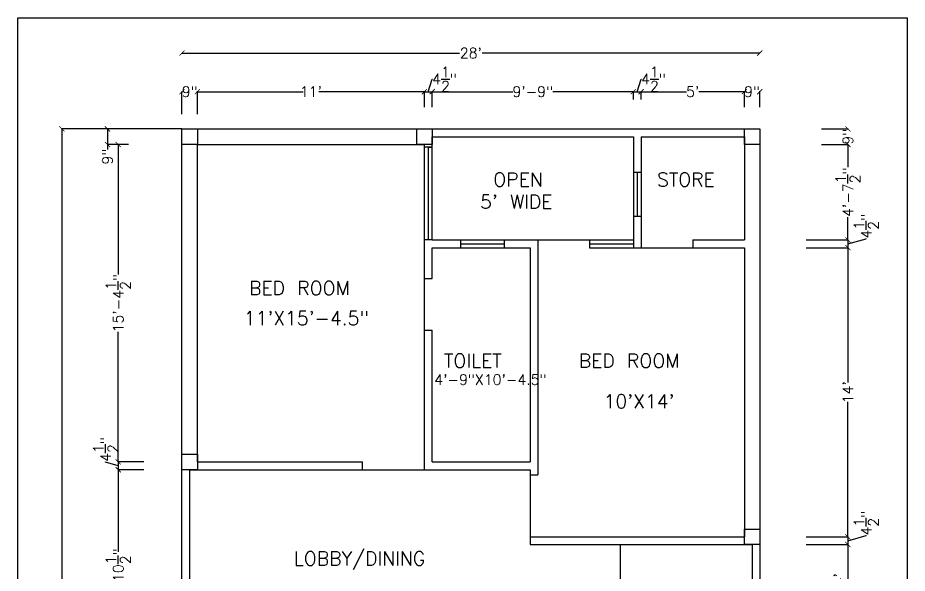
# Model space of a CAD drawing. Header units: inches. Extents: x 2588 to 3105, y -792 to -140.
# Drawn here: x 2588 to 3105, y -463 to -140 of the extents above; entities that cross this region are included whole.
import ezdxf

# ---------------------------------------------------------------- set-up
doc = ezdxf.new("R2010")
doc.units = ezdxf.units.IN
doc.header["$MEASUREMENT"] = 0
doc.styles.get("Standard").update_dxf_attribs({"font": 'txt.shx', "height": 6})
doc.dimstyles.get("Standard").update_dxf_attribs({"dimtxt": 6, "dimasz": 3, "dimexe": 0.18, "dimexo": 0.0625, "dimgap": 0.09, "dimtad": 0, "dimdec": 4, "dimzin": 0, "dimdsep": 46, "dimlunit": 4, "dimtxsty": 'Standard', "dimblk": 'ARCHTICK', "dimcen": 0.09, "dimadec": 0, "dimazin": 0, "dimtfac": 1, "dimtdec": 4, "dimtofl": 0, "dimtmove": 0, "dimatfit": 3, "dimfxl": 1, "dimtolj": 1, "dimtzin": 0, "dimarcsym": 0})

# ---------------------------------------------------------------- blocks, each defined once
blk = doc.blocks.new('_ArchTick')
at = {"color": 0, "linetype": 'ByBlock', "const_width": 0.15}
blk.add_lwpolyline([(-0.5, -0.5), (0.5, 0.5)], dxfattribs=at)
blk = doc.blocks.new('*D1')
at = {"color": 0, "lineweight": -2, "transparency": 16777216}
for p, q in [((2683.22, -160.49), (2683.22, -160.37)), ((2683.22, -160.55), (2844.63, -160.55)), ((3019.22, -160.55), (2857.81, -160.55)), ((3019.22, -160.49), (3019.22, -160.37))]:
    blk.add_line(p, q, dxfattribs=at)
at = {"layer": 'Defpoints', "color": 0, "transparency": 16777216}
for p in [(2683.22, -160.55), (3019.22, -160.55), (3019.22, -160.55)]:
    blk.add_point(p, dxfattribs=at)
at = {"color": 0, "lineweight": -2, "transparency": 16777216, "xscale": 3, "yscale": 3, "zscale": 3, "rotation": 180}
blk.add_blockref('_ArchTick', (2683.22, -160.55), dxfattribs=at)
at = {"color": 0, "lineweight": -2, "transparency": 16777216, "xscale": 3, "yscale": 3, "zscale": 3}
blk.add_blockref('_ArchTick', (3019.22, -160.55), dxfattribs=at)
at = {"color": 0, "transparency": 16777216, "insert": (2851.22, -160.55), "char_height": 6, "attachment_point": 5}
blk.add_mtext("\\A1;28'", dxfattribs=at)
blk = doc.blocks.new('*D2')
at = {"color": 0, "lineweight": -2, "transparency": 16777216}
for p, q in [((2683.22, -196.11), (2683.22, -182.81)), ((2683.22, -182.99), (2683.63, -182.99)), ((2692.22, -182.99), (2691.81, -182.99)), ((2692.22, -196.11), (2692.22, -182.81))]:
    blk.add_line(p, q, dxfattribs=at)
at = {"layer": 'Defpoints', "color": 0, "transparency": 16777216}
for p in [(2692.22, -182.99), (2683.22, -196.18), (2692.22, -196.18)]:
    blk.add_point(p, dxfattribs=at)
at = {"color": 0, "lineweight": -2, "transparency": 16777216, "xscale": 3, "yscale": 3, "zscale": 3, "rotation": 180}
blk.add_blockref('_ArchTick', (2683.22, -182.99), dxfattribs=at)
at = {"color": 0, "lineweight": -2, "transparency": 16777216, "xscale": 3, "yscale": 3, "zscale": 3}
blk.add_blockref('_ArchTick', (2692.22, -182.99), dxfattribs=at)
at = {"color": 0, "transparency": 16777216, "insert": (2687.72, -182.99), "char_height": 6, "attachment_point": 5}
blk.add_mtext('\\A1;9"', dxfattribs=at)
blk = doc.blocks.new('*D3')
at = {"color": 0, "lineweight": -2, "transparency": 16777216}
for p, q in [((2692.22, -196.11), (2692.22, -182.81)), ((2692.22, -182.99), (2753.63, -182.99)), ((2824.22, -182.99), (2762.81, -182.99)), ((2824.22, -192.04), (2824.22, -182.81))]:
    blk.add_line(p, q, dxfattribs=at)
at = {"layer": 'Defpoints', "color": 0, "transparency": 16777216}
for p in [(2824.22, -182.99), (2692.22, -196.18), (2824.22, -192.1)]:
    blk.add_point(p, dxfattribs=at)
at = {"color": 0, "lineweight": -2, "transparency": 16777216, "xscale": 3, "yscale": 3, "zscale": 3, "rotation": 180}
blk.add_blockref('_ArchTick', (2692.22, -182.99), dxfattribs=at)
at = {"color": 0, "lineweight": -2, "transparency": 16777216, "xscale": 3, "yscale": 3, "zscale": 3}
blk.add_blockref('_ArchTick', (2824.22, -182.99), dxfattribs=at)
at = {"color": 0, "transparency": 16777216, "insert": (2758.22, -182.99), "char_height": 6, "attachment_point": 5}
blk.add_mtext("\\A1;11'", dxfattribs=at)
blk = doc.blocks.new('*D4')
at = {"color": 0, "lineweight": -2, "transparency": 16777216}
for p, q in [((2826.47, -182.99), (2828.66, -175.68)), ((2828.66, -175.68), (2828.84, -175.68)), ((2824.22, -192.04), (2824.22, -182.81)), ((2824.22, -182.99), (2828.72, -182.99)), ((2828.72, -192.04), (2828.72, -182.81))]:
    blk.add_line(p, q, dxfattribs=at)
at = {"layer": 'Defpoints', "color": 0, "transparency": 16777216}
for p in [(2828.72, -182.99), (2824.22, -192.1), (2828.72, -192.1)]:
    blk.add_point(p, dxfattribs=at)
at = {"color": 0, "lineweight": -2, "transparency": 16777216, "xscale": 3, "yscale": 3, "zscale": 3, "rotation": 180}
blk.add_blockref('_ArchTick', (2824.22, -182.99), dxfattribs=at)
at = {"color": 0, "lineweight": -2, "transparency": 16777216, "xscale": 3, "yscale": 3, "zscale": 3}
blk.add_blockref('_ArchTick', (2828.72, -182.99), dxfattribs=at)
at = {"color": 0, "transparency": 16777216, "insert": (2835.93, -175.68), "char_height": 6, "attachment_point": 5}
blk.add_mtext('\\A1;4{\\H1.000000x;\\S1/2;}"', dxfattribs=at)
blk = doc.blocks.new('*D5')
at = {"color": 0, "lineweight": -2, "transparency": 16777216}
for p, q in [((2828.72, -192.04), (2828.72, -182.81)), ((2828.72, -182.99), (2875.63, -182.99)), ((2945.72, -182.99), (2898.81, -182.99)), ((2945.72, -187.54), (2945.72, -182.81))]:
    blk.add_line(p, q, dxfattribs=at)
at = {"layer": 'Defpoints', "color": 0, "transparency": 16777216}
for p in [(2945.72, -182.99), (2945.72, -187.6), (2828.72, -192.1)]:
    blk.add_point(p, dxfattribs=at)
at = {"color": 0, "lineweight": -2, "transparency": 16777216, "xscale": 3, "yscale": 3, "zscale": 3, "rotation": 180}
blk.add_blockref('_ArchTick', (2828.72, -182.99), dxfattribs=at)
at = {"color": 0, "lineweight": -2, "transparency": 16777216, "xscale": 3, "yscale": 3, "zscale": 3}
blk.add_blockref('_ArchTick', (2945.72, -182.99), dxfattribs=at)
at = {"color": 0, "transparency": 16777216, "insert": (2887.22, -182.99), "char_height": 6, "attachment_point": 5}
blk.add_mtext('\\A1;9\'-9"', dxfattribs=at)
blk = doc.blocks.new('*D6')
at = {"color": 0, "lineweight": -2, "transparency": 16777216}
for p, q in [((2947.97, -182.99), (2950.16, -175.68)), ((2950.16, -175.68), (2950.34, -175.68)), ((2945.72, -187.54), (2945.72, -182.81)), ((2945.72, -182.99), (2950.22, -182.99)), ((2950.22, -187.54), (2950.22, -182.81))]:
    blk.add_line(p, q, dxfattribs=at)
at = {"layer": 'Defpoints', "color": 0, "transparency": 16777216}
for p in [(2950.22, -182.99), (2945.72, -187.6), (2950.22, -187.6)]:
    blk.add_point(p, dxfattribs=at)
at = {"color": 0, "lineweight": -2, "transparency": 16777216, "xscale": 3, "yscale": 3, "zscale": 3, "rotation": 180}
blk.add_blockref('_ArchTick', (2945.72, -182.99), dxfattribs=at)
at = {"color": 0, "lineweight": -2, "transparency": 16777216, "xscale": 3, "yscale": 3, "zscale": 3}
blk.add_blockref('_ArchTick', (2950.22, -182.99), dxfattribs=at)
at = {"color": 0, "transparency": 16777216, "insert": (2957.43, -175.68), "char_height": 6, "attachment_point": 5}
blk.add_mtext('\\A1;4{\\H1.000000x;\\S1/2;}"', dxfattribs=at)
blk = doc.blocks.new('*D7')
at = {"color": 0, "lineweight": -2, "transparency": 16777216}
for p, q in [((2950.22, -187.54), (2950.22, -182.81)), ((2950.22, -182.99), (2976.63, -182.99)), ((3010.22, -182.99), (2983.81, -182.99)), ((3010.22, -192.04), (3010.22, -182.81))]:
    blk.add_line(p, q, dxfattribs=at)
at = {"layer": 'Defpoints', "color": 0, "transparency": 16777216}
for p in [(3010.22, -182.99), (2950.22, -187.6), (3010.22, -192.1)]:
    blk.add_point(p, dxfattribs=at)
at = {"color": 0, "lineweight": -2, "transparency": 16777216, "xscale": 3, "yscale": 3, "zscale": 3, "rotation": 180}
blk.add_blockref('_ArchTick', (2950.22, -182.99), dxfattribs=at)
at = {"color": 0, "lineweight": -2, "transparency": 16777216, "xscale": 3, "yscale": 3, "zscale": 3}
blk.add_blockref('_ArchTick', (3010.22, -182.99), dxfattribs=at)
at = {"color": 0, "transparency": 16777216, "insert": (2980.22, -182.99), "char_height": 6, "attachment_point": 5}
blk.add_mtext("\\A1;5'", dxfattribs=at)
blk = doc.blocks.new('*D8')
at = {"color": 0, "lineweight": -2, "transparency": 16777216}
for p, q in [((3010.22, -192.04), (3010.22, -182.81)), ((3010.22, -182.99), (3010.63, -182.99)), ((3019.22, -182.99), (3018.81, -182.99)), ((3019.22, -192.04), (3019.22, -182.81))]:
    blk.add_line(p, q, dxfattribs=at)
at = {"layer": 'Defpoints', "color": 0, "transparency": 16777216}
for p in [(3019.22, -182.99), (3010.22, -192.1), (3019.22, -192.1)]:
    blk.add_point(p, dxfattribs=at)
at = {"color": 0, "lineweight": -2, "transparency": 16777216, "xscale": 3, "yscale": 3, "zscale": 3, "rotation": 180}
blk.add_blockref('_ArchTick', (3010.22, -182.99), dxfattribs=at)
at = {"color": 0, "lineweight": -2, "transparency": 16777216, "xscale": 3, "yscale": 3, "zscale": 3}
blk.add_blockref('_ArchTick', (3019.22, -182.99), dxfattribs=at)
at = {"color": 0, "transparency": 16777216, "insert": (3014.72, -182.99), "char_height": 6, "attachment_point": 5}
blk.add_mtext('\\A1;9"', dxfattribs=at)
blk = doc.blocks.new('*D9')
at = {"color": 0, "lineweight": -2, "transparency": 16777216}
for p, q in [((2652.1, -204.65), (2639.71, -204.65)), ((2639.89, -204.65), (2639.89, -213.65)), ((2652.1, -213.65), (2639.71, -213.65)), ((2639.89, -213.65), (2639.89, -216.65))]:
    blk.add_line(p, q, dxfattribs=at)
at = {"layer": 'Defpoints', "color": 0, "transparency": 16777216}
for p in [(2652.16, -204.65), (2639.89, -213.65), (2652.16, -213.65)]:
    blk.add_point(p, dxfattribs=at)
at = {"color": 0, "lineweight": -2, "transparency": 16777216, "xscale": 3, "yscale": 3, "zscale": 3}
for p, rotation in [((2639.89, -204.65), 90), ((2639.89, -213.65), 270)]:
    blk.add_blockref('_ArchTick', p, dxfattribs=dict(at, rotation=rotation))
at = {"color": 0, "transparency": 16777216, "insert": (2639.89, -220.74), "char_height": 6, "attachment_point": 5, "rotation": 90}
blk.add_mtext('\\A1;9"', dxfattribs=at)
blk = doc.blocks.new('*D10')
at = {"color": 0, "lineweight": -2, "transparency": 16777216}
for p, q in [((2652.1, -213.65), (2645.98, -213.65)), ((2646.16, -213.65), (2646.16, -289.31)), ((2646.16, -398.15), (2646.16, -322.49)), ((2661.1, -398.15), (2645.98, -398.15))]:
    blk.add_line(p, q, dxfattribs=at)
at = {"layer": 'Defpoints', "color": 0, "transparency": 16777216}
for p in [(2652.16, -213.65), (2646.16, -398.15), (2661.16, -398.15)]:
    blk.add_point(p, dxfattribs=at)
at = {"color": 0, "lineweight": -2, "transparency": 16777216, "xscale": 3, "yscale": 3, "zscale": 3}
for p, rotation in [((2646.16, -213.65), 90), ((2646.16, -398.15), 270)]:
    blk.add_blockref('_ArchTick', p, dxfattribs=dict(at, rotation=rotation))
at = {"color": 0, "transparency": 16777216, "insert": (2646.16, -305.9), "char_height": 6, "attachment_point": 5, "rotation": 90}
blk.add_mtext('\\A1;15\'-4{\\H1.000000x;\\S1/2;}"', dxfattribs=at)
blk = doc.blocks.new('*D11')
at = {"color": 0, "lineweight": -2, "transparency": 16777216}
for p, q in [((2638.85, -398.2), (2638.85, -398.02)), ((2646.16, -400.4), (2638.85, -398.2)), ((2661.1, -398.15), (2645.98, -398.15)), ((2646.16, -398.15), (2646.16, -402.65)), ((2661.1, -402.65), (2645.98, -402.65))]:
    blk.add_line(p, q, dxfattribs=at)
at = {"layer": 'Defpoints', "color": 0, "transparency": 16777216}
for p in [(2661.16, -398.15), (2646.16, -402.65), (2661.16, -402.65)]:
    blk.add_point(p, dxfattribs=at)
at = {"color": 0, "lineweight": -2, "transparency": 16777216, "xscale": 3, "yscale": 3, "zscale": 3}
for p, rotation in [((2646.16, -398.15), 90), ((2646.16, -402.65), 270)]:
    blk.add_blockref('_ArchTick', p, dxfattribs=dict(at, rotation=rotation))
at = {"color": 0, "transparency": 16777216, "insert": (2638.85, -390.93), "char_height": 6, "attachment_point": 5, "rotation": 90}
blk.add_mtext('\\A1;4{\\H1.000000x;\\S1/2;}"', dxfattribs=at)
blk = doc.blocks.new('*D12')
at = {"color": 0, "lineweight": -2, "transparency": 16777216}
for p, q in [((2661.1, -402.65), (2645.98, -402.65)), ((2646.16, -402.65), (2646.16, -450.31)), ((2646.16, -533.15), (2646.16, -485.49)), ((2656.6, -533.15), (2645.98, -533.15))]:
    blk.add_line(p, q, dxfattribs=at)
at = {"layer": 'Defpoints', "color": 0, "transparency": 16777216}
for p in [(2661.16, -402.65), (2646.16, -533.15), (2656.66, -533.15)]:
    blk.add_point(p, dxfattribs=at)
at = {"color": 0, "lineweight": -2, "transparency": 16777216, "xscale": 3, "yscale": 3, "zscale": 3}
for p, rotation in [((2646.16, -402.65), 90), ((2646.16, -533.15), 270)]:
    blk.add_blockref('_ArchTick', p, dxfattribs=dict(at, rotation=rotation))
at = {"color": 0, "transparency": 16777216, "insert": (2646.16, -467.9), "char_height": 6, "attachment_point": 5, "rotation": 90}
blk.add_mtext('\\A1;10\'-10{\\H1.000000x;\\S1/2;}"', dxfattribs=at)
blk = doc.blocks.new('*D16')
at = {"color": 0, "lineweight": -2, "transparency": 16777216}
for p, q in [((3055.15, -204.65), (3070.62, -204.65)), ((3070.44, -204.65), (3070.44, -205.06)), ((3055.15, -213.65), (3070.62, -213.65)), ((3070.44, -213.65), (3070.44, -213.24))]:
    blk.add_line(p, q, dxfattribs=at)
at = {"layer": 'Defpoints', "color": 0, "transparency": 16777216}
for p in [(3055.08, -204.65), (3055.08, -213.65), (3070.44, -213.65)]:
    blk.add_point(p, dxfattribs=at)
at = {"color": 0, "lineweight": -2, "transparency": 16777216, "xscale": 3, "yscale": 3, "zscale": 3}
for p, rotation in [((3070.44, -204.65), 90), ((3070.44, -213.65), 270)]:
    blk.add_blockref('_ArchTick', p, dxfattribs=dict(at, rotation=rotation))
at = {"color": 0, "transparency": 16777216, "insert": (3070.44, -209.15), "char_height": 6, "attachment_point": 5, "rotation": 90}
blk.add_mtext('\\A1;9"', dxfattribs=at)
blk = doc.blocks.new('*D17')
at = {"color": 0, "lineweight": -2, "transparency": 16777216}
for p, q in [((3055.15, -213.65), (3070.62, -213.65)), ((3070.44, -213.65), (3070.44, -226.81)), ((3070.44, -269.15), (3070.44, -255.99)), ((3046.15, -269.15), (3070.62, -269.15))]:
    blk.add_line(p, q, dxfattribs=at)
at = {"layer": 'Defpoints', "color": 0, "transparency": 16777216}
for p in [(3055.08, -213.65), (3046.08, -269.15), (3070.44, -269.15)]:
    blk.add_point(p, dxfattribs=at)
at = {"color": 0, "lineweight": -2, "transparency": 16777216, "xscale": 3, "yscale": 3, "zscale": 3}
for p, rotation in [((3070.44, -213.65), 90), ((3070.44, -269.15), 270)]:
    blk.add_blockref('_ArchTick', p, dxfattribs=dict(at, rotation=rotation))
at = {"color": 0, "transparency": 16777216, "insert": (3070.44, -241.4), "char_height": 6, "attachment_point": 5, "rotation": 90}
blk.add_mtext('\\A1;4\'-7{\\H1.000000x;\\S1/2;}"', dxfattribs=at)
blk = doc.blocks.new('*D18')
at = {"color": 0, "lineweight": -2, "transparency": 16777216}
for p, q in [((3070.44, -271.4), (3081.1, -268.47)), ((3081.1, -268.47), (3081.1, -268.29)), ((3046.15, -269.15), (3070.62, -269.15)), ((3046.15, -273.65), (3070.62, -273.65)), ((3070.44, -269.15), (3070.44, -273.65))]:
    blk.add_line(p, q, dxfattribs=at)
at = {"layer": 'Defpoints', "color": 0, "transparency": 16777216}
for p in [(3046.08, -269.15), (3046.08, -273.65), (3070.44, -273.65)]:
    blk.add_point(p, dxfattribs=at)
at = {"color": 0, "lineweight": -2, "transparency": 16777216, "xscale": 3, "yscale": 3, "zscale": 3}
for p, rotation in [((3070.44, -269.15), 90), ((3070.44, -273.65), 270)]:
    blk.add_blockref('_ArchTick', p, dxfattribs=dict(at, rotation=rotation))
at = {"color": 0, "transparency": 16777216, "insert": (3081.1, -261.2), "char_height": 6, "attachment_point": 5, "rotation": 90}
blk.add_mtext('\\A1;4{\\H1.000000x;\\S1/2;}"', dxfattribs=at)
blk = doc.blocks.new('*D19')
at = {"color": 0, "lineweight": -2, "transparency": 16777216}
for p, q in [((3046.15, -273.65), (3070.62, -273.65)), ((3070.44, -273.65), (3070.44, -352.06)), ((3070.44, -441.65), (3070.44, -363.24)), ((3046.15, -441.65), (3070.62, -441.65))]:
    blk.add_line(p, q, dxfattribs=at)
at = {"layer": 'Defpoints', "color": 0, "transparency": 16777216}
for p in [(3046.08, -273.65), (3046.08, -441.65), (3070.44, -441.65)]:
    blk.add_point(p, dxfattribs=at)
at = {"color": 0, "lineweight": -2, "transparency": 16777216, "xscale": 3, "yscale": 3, "zscale": 3}
for p, rotation in [((3070.44, -273.65), 90), ((3070.44, -441.65), 270)]:
    blk.add_blockref('_ArchTick', p, dxfattribs=dict(at, rotation=rotation))
at = {"color": 0, "transparency": 16777216, "insert": (3070.44, -357.65), "char_height": 6, "attachment_point": 5, "rotation": 90}
blk.add_mtext("\\A1;14'", dxfattribs=at)
blk = doc.blocks.new('*D20')
at = {"color": 0, "lineweight": -2, "transparency": 16777216}
for p, q in [((3046.15, -441.65), (3070.62, -441.65)), ((3070.44, -443.9), (3081.1, -440.97)), ((3070.44, -441.65), (3070.44, -446.15)), ((3081.1, -440.97), (3081.1, -440.79)), ((3046.15, -446.15), (3070.62, -446.15))]:
    blk.add_line(p, q, dxfattribs=at)
at = {"layer": 'Defpoints', "color": 0, "transparency": 16777216}
for p in [(3046.08, -441.65), (3046.08, -446.15), (3070.44, -446.15)]:
    blk.add_point(p, dxfattribs=at)
at = {"color": 0, "lineweight": -2, "transparency": 16777216, "xscale": 3, "yscale": 3, "zscale": 3}
for p, rotation in [((3070.44, -441.65), 90), ((3070.44, -446.15), 270)]:
    blk.add_blockref('_ArchTick', p, dxfattribs=dict(at, rotation=rotation))
at = {"color": 0, "transparency": 16777216, "insert": (3081.1, -433.7), "char_height": 6, "attachment_point": 5, "rotation": 90}
blk.add_mtext('\\A1;4{\\H1.000000x;\\S1/2;}"', dxfattribs=at)
blk = doc.blocks.new('*D21')
at = {"color": 0, "lineweight": -2, "transparency": 16777216}
for p, q in [((3046.15, -446.15), (3070.62, -446.15)), ((3070.44, -446.15), (3070.44, -494.15)), ((3070.44, -470.15), (3065.19, -470.42)), ((3065.19, -470.42), (3065.19, -470.24)), ((3046.15, -494.15), (3070.62, -494.15))]:
    blk.add_line(p, q, dxfattribs=at)
at = {"layer": 'Defpoints', "color": 0, "transparency": 16777216}
for p in [(3046.08, -446.15), (3046.08, -494.15), (3070.44, -494.15)]:
    blk.add_point(p, dxfattribs=at)
at = {"color": 0, "lineweight": -2, "transparency": 16777216, "xscale": 3, "yscale": 3, "zscale": 3}
for p, rotation in [((3070.44, -446.15), 90), ((3070.44, -494.15), 270)]:
    blk.add_blockref('_ArchTick', p, dxfattribs=dict(at, rotation=rotation))
at = {"color": 0, "transparency": 16777216, "insert": (3065.19, -466.65), "char_height": 6, "attachment_point": 5, "rotation": 90}
blk.add_mtext("\\A1;4'", dxfattribs=at)
blk = doc.blocks.new('*D36')
at = {"color": 0, "lineweight": -2, "transparency": 16777216}
for p, q in [((2683.16, -204.65), (2613.22, -204.65)), ((2613.4, -204.65), (2613.4, -470.56)), ((2613.4, -765.65), (2613.4, -499.74)), ((2683.16, -765.65), (2613.22, -765.65))]:
    blk.add_line(p, q, dxfattribs=at)
at = {"layer": 'Defpoints', "color": 0, "transparency": 16777216}
for p in [(2613.4, -204.65), (2683.22, -204.65), (2683.22, -765.65)]:
    blk.add_point(p, dxfattribs=at)
at = {"color": 0, "lineweight": -2, "transparency": 16777216, "xscale": 3, "yscale": 3, "zscale": 3}
for p, rotation in [((2613.4, -204.65), 90), ((2613.4, -765.65), 270)]:
    blk.add_blockref('_ArchTick', p, dxfattribs=dict(at, rotation=rotation))
at = {"color": 0, "transparency": 16777216, "insert": (2613.4, -485.15), "char_height": 6, "attachment_point": 5, "rotation": 90}
blk.add_mtext('\\A1;46\'-9"', dxfattribs=at)

msp = doc.modelspace()

# ---------------------------------------------------------------- linework, layer by layer
at = {"color": 1}
for p, q in [((2683.21875, -765.64712), (2683.21875, -204.64712)), ((2683.21875, -204.64712), (3019.21875, -204.64712)), ((3019.21875, -204.64712), (3019.21875, -441.64712)), ((2828.71875, -209.14712), (2945.71875, -209.14712)), ((2828.71875, -269.14712), (2828.71875, -209.14712)), ((2945.71875, -209.14712), (2945.71875, -269.14712)), ((2950.21875, -209.14712), (2950.21875, -273.64712)), ((2950.21875, -209.14712), (3010.21875, -209.14712)), ((3010.21875, -209.14712), (3010.21875, -269.14712)), ((2692.21875, -398.14712), (2692.21875, -213.64712)), ((2692.21875, -213.64712), (2824.21875, -213.64712)), ((2824.21875, -402.64712), (2824.21875, -213.64712)), ((2828.71875, -269.14712), (2945.71875, -269.14712)), ((2828.71875, -273.64712), (2885.71875, -273.64712)), ((2828.71875, -291.64712), (2828.71875, -273.64712)), ((2885.71875, -273.64712), (2885.71875, -398.14712)), ((2890.21875, -269.14712), (2890.21875, -405.64712)), ((2920.21875, -273.64712), (2945.71875, -273.64712)), ((2945.71875, -273.64712), (3010.21875, -273.64712)), ((2980.21875, -269.14712), (2980.21875, -273.64712)), ((2980.21875, -269.14712), (3010.21875, -269.14712)), ((3010.21875, -273.64712), (3010.21875, -441.64712)), ((2824.21875, -291.64712), (2828.71875, -291.64712)), ((2824.21875, -321.64712), (2828.71875, -321.64712)), ((2828.71875, -398.14712), (2828.71875, -321.64712)), ((2692.21875, -398.14712), (2788.21875, -398.14712)), ((2788.21875, -402.64712), (2788.21875, -398.14712)), ((2828.71875, -398.14712), (2885.71875, -398.14712)), ((2687.71875, -402.64712), (2885.71875, -402.64712)), ((2687.71875, -533.14712), (2687.71875, -402.64712)), ((2885.71875, -402.64712), (2885.71875, -446.14712)), ((2885.71875, -405.64712), (2890.21875, -405.64712)), ((2885.71875, -441.64712), (3010.21875, -441.64712)), ((3019.21875, -441.64712), (3019.21875, -765.64712)), ((2885.71875, -446.14712), (3014.71875, -446.14712)), ((2938.21875, -542.14712), (2938.21875, -446.14712)), ((3014.71875, -446.14712), (3014.71875, -494.14712))]:
    msp.add_line(p, q, dxfattribs=at)
at = {"color": 7}
for p, q in [((2828.71875, -215.14712), (2824.21875, -215.14712)), ((2826.46875, -215.14712), (2826.46875, -269.14712)), ((2826.46875, -215.14712), (2828.71875, -215.14712)), ((2950.21875, -230.04684), (2945.71875, -230.04684)), ((2947.96875, -230.04684), (2947.96875, -255.54684)), ((2950.21875, -255.54684), (2945.71875, -255.54684)), ((2828.71875, -269.14712), (2824.21875, -269.14712)), ((2845.11783, -269.14712), (2845.11783, -273.64712)), ((2845.11783, -271.39712), (2870.61783, -271.39712)), ((2870.61783, -269.14712), (2870.61783, -273.64712)), ((2920.21875, -269.14712), (2920.21875, -273.64712)), ((2920.21875, -271.39712), (2945.71875, -271.39712)), ((2945.71875, -269.14712), (2945.71875, -273.64712))]:
    msp.add_line(p, q, dxfattribs=at)
for points in [[(2587.7685, -140.06488), (3104.92023, -140.06488), (3104.92023, -791.863), (2587.7685, -791.863)], [(2683.21875, -204.64712), (2692.21875, -204.64712), (2692.21875, -213.64712), (2683.21875, -213.64712)], [(2819.71875, -204.64712), (2828.71875, -204.64712), (2828.71875, -213.64712), (2819.71875, -213.64712)], [(3010.21875, -204.64712), (3019.21875, -204.64712), (3019.21875, -213.64712), (3010.21875, -213.64712)], [(2683.21875, -393.64712), (2692.21875, -393.64712), (2692.21875, -402.64712), (2683.21875, -402.64712)], [(3010.21875, -437.14712), (3019.21875, -437.14712), (3019.21875, -446.14712), (3010.21875, -446.14712)]]:
    msp.add_lwpolyline(points, close=True, dxfattribs=at)

# ---------------------------------------------------------------- texts
at = {"color": 1, "width": 98.75, "attachment_point": 1}
for s, insert, char_height in [('{\\C7;OPEN}', (2864.25258, -230.0677), 8), ('{\\C7;STORE}', (2959.45299, -230.0677), 8), ("{\\C7;5' WIDE}", (2856.56395, -242.96395), 8), ('{\\C7;BED ROOM }', (2722.23281, -293.13264), 8), ('{\\C7;11\'X15\'-4.5" }', (2719.19322, -310.58661), 8), ('{\\C7;TOILET}', (2835.53099, -335.35591), 8), ('{\\C7;BED ROOM }', (2913.92477, -335.35591), 8), ('{\\C7;4\'-9"X10\'-4.5"}', (2829.93793, -347.31308), 6), ("{\\C7;10'X14'}", (2928.39715, -358.90739), 8), ('{\\C7;LOBBY/DINING}', (2748.1966, -450.22724), 8)]:
    msp.add_mtext(s, dxfattribs=dict(at, insert=insert, char_height=char_height))

# ---------------------------------------------------------------- dimensions: what is measured, and where the dimension line sits
at = {"color": 7}
for p1, p2, distance, picture, middle in [((2683.21875, -160.5508), (3019.21875, -160.5508), 0, '*D1', (2851.21875, -160.5508)), ((2683.21875, -765.64712), (2683.21875, -204.64712), 69.81927, '*D36', (2613.39949, -485.14712))]:
    dim = msp.add_aligned_dim(p1=p1, p2=p2, distance=distance, dimstyle='Standard', dxfattribs=at)
    dim.commit()
    dim.dimension.update_dxf_attribs({"geometry": picture, "text_midpoint": middle})
for base, p1, p2, angle, picture, middle in [((2828.71875, -182.99297), (2824.21875, -192.10317), (2828.71875, -192.10317), 180, '*D4', (2828.93325, -175.67797)), ((2950.21875, -182.99297), (2945.71875, -187.60317), (2950.21875, -187.60317), 180, '*D6', (2950.43325, -175.67797)), ((2824.21875, -182.99297), (2692.21875, -196.17679), (2824.21875, -192.10317), 180, '*D3', (2758.21875, -182.99297)), ((2945.71875, -182.99297), (2828.71875, -192.10317), (2945.71875, -187.60317), 180, '*D5', (2887.21875, -182.99297)), ((3010.21875, -182.99297), (2950.21875, -187.60317), (3010.21875, -192.10317), 180, '*D7', (2980.21875, -182.99297)), ((3019.21875, -182.99297), (3010.21875, -192.10317), (3019.21875, -192.10317), 180, '*D8', (3014.71875, -182.99297)), ((2646.16, -398.14712), (2652.16, -213.64712), (2661.16, -398.14712), 90, '*D10', (2646.16, -305.89712)), ((3070.43787, -269.14712), (3055.08435, -213.64712), (3046.08435, -269.14712), 90, '*D17', (3070.43787, -241.39712)), ((3070.43787, -441.64712), (3046.08435, -273.64712), (3046.08435, -441.64712), 90, '*D19', (3070.43787, -357.64712)), ((2646.16, -402.64712), (2661.16, -398.14712), (2661.16, -402.64712), 90, '*D11', (2638.845, -397.93262)), ((2646.16, -533.14712), (2661.16, -402.64712), (2656.66, -533.14712), 90, '*D12', (2646.16, -467.89712))]:
    dim = msp.add_linear_dim(base=base, p1=p1, p2=p2, angle=angle, dimstyle='Standard', override={"dimtmove": 1}, dxfattribs=at)
    dim.commit()
    dim.dimension.update_dxf_attribs({"geometry": picture, "text_midpoint": middle})
for base, p1, p2, angle, picture, middle, dimtype in [((2692.21875, -182.99297), (2683.21875, -196.17679), (2692.21875, -196.17679), 0, '*D2', (2687.71875, -182.99297), 161), ((2639.89, -213.64712), (2652.16, -204.64712), (2652.16, -213.64712), 90, '*D9', (2639.89, -220.73712), 160), ((3070.43787, -213.64712), (3055.08435, -204.64712), (3055.08435, -213.64712), 270, '*D16', (3070.43787, -209.14712), 161)]:
    dim = msp.add_linear_dim(base=base, p1=p1, p2=p2, angle=angle, dimstyle='Standard', dxfattribs=at)
    dim.commit()
    dim.dimension.update_dxf_attribs({"geometry": picture, "text_midpoint": middle, "dimtype": dimtype})
for base, p1, p2, picture, middle in [((3070.43787, -273.64712), (3046.08435, -269.14712), (3046.08435, -273.64712), '*D18', (3081.09537, -268.19987)), ((3070.43787, -446.14712), (3046.08435, -441.64712), (3046.08435, -446.14712), '*D20', (3081.09537, -440.69987)), ((3070.43787, -494.14712), (3046.08435, -446.14712), (3046.08435, -494.14712), '*D21', (3065.18787, -470.14712))]:
    dim = msp.add_linear_dim(base=base, p1=p1, p2=p2, angle=90, dimstyle='Standard', override={"dimtmove": 1}, dxfattribs=at)
    dim.commit()
    dim.dimension.update_dxf_attribs({"geometry": picture, "text_midpoint": middle, "dimtype": 160})

doc.saveas('drawing.dxf')
